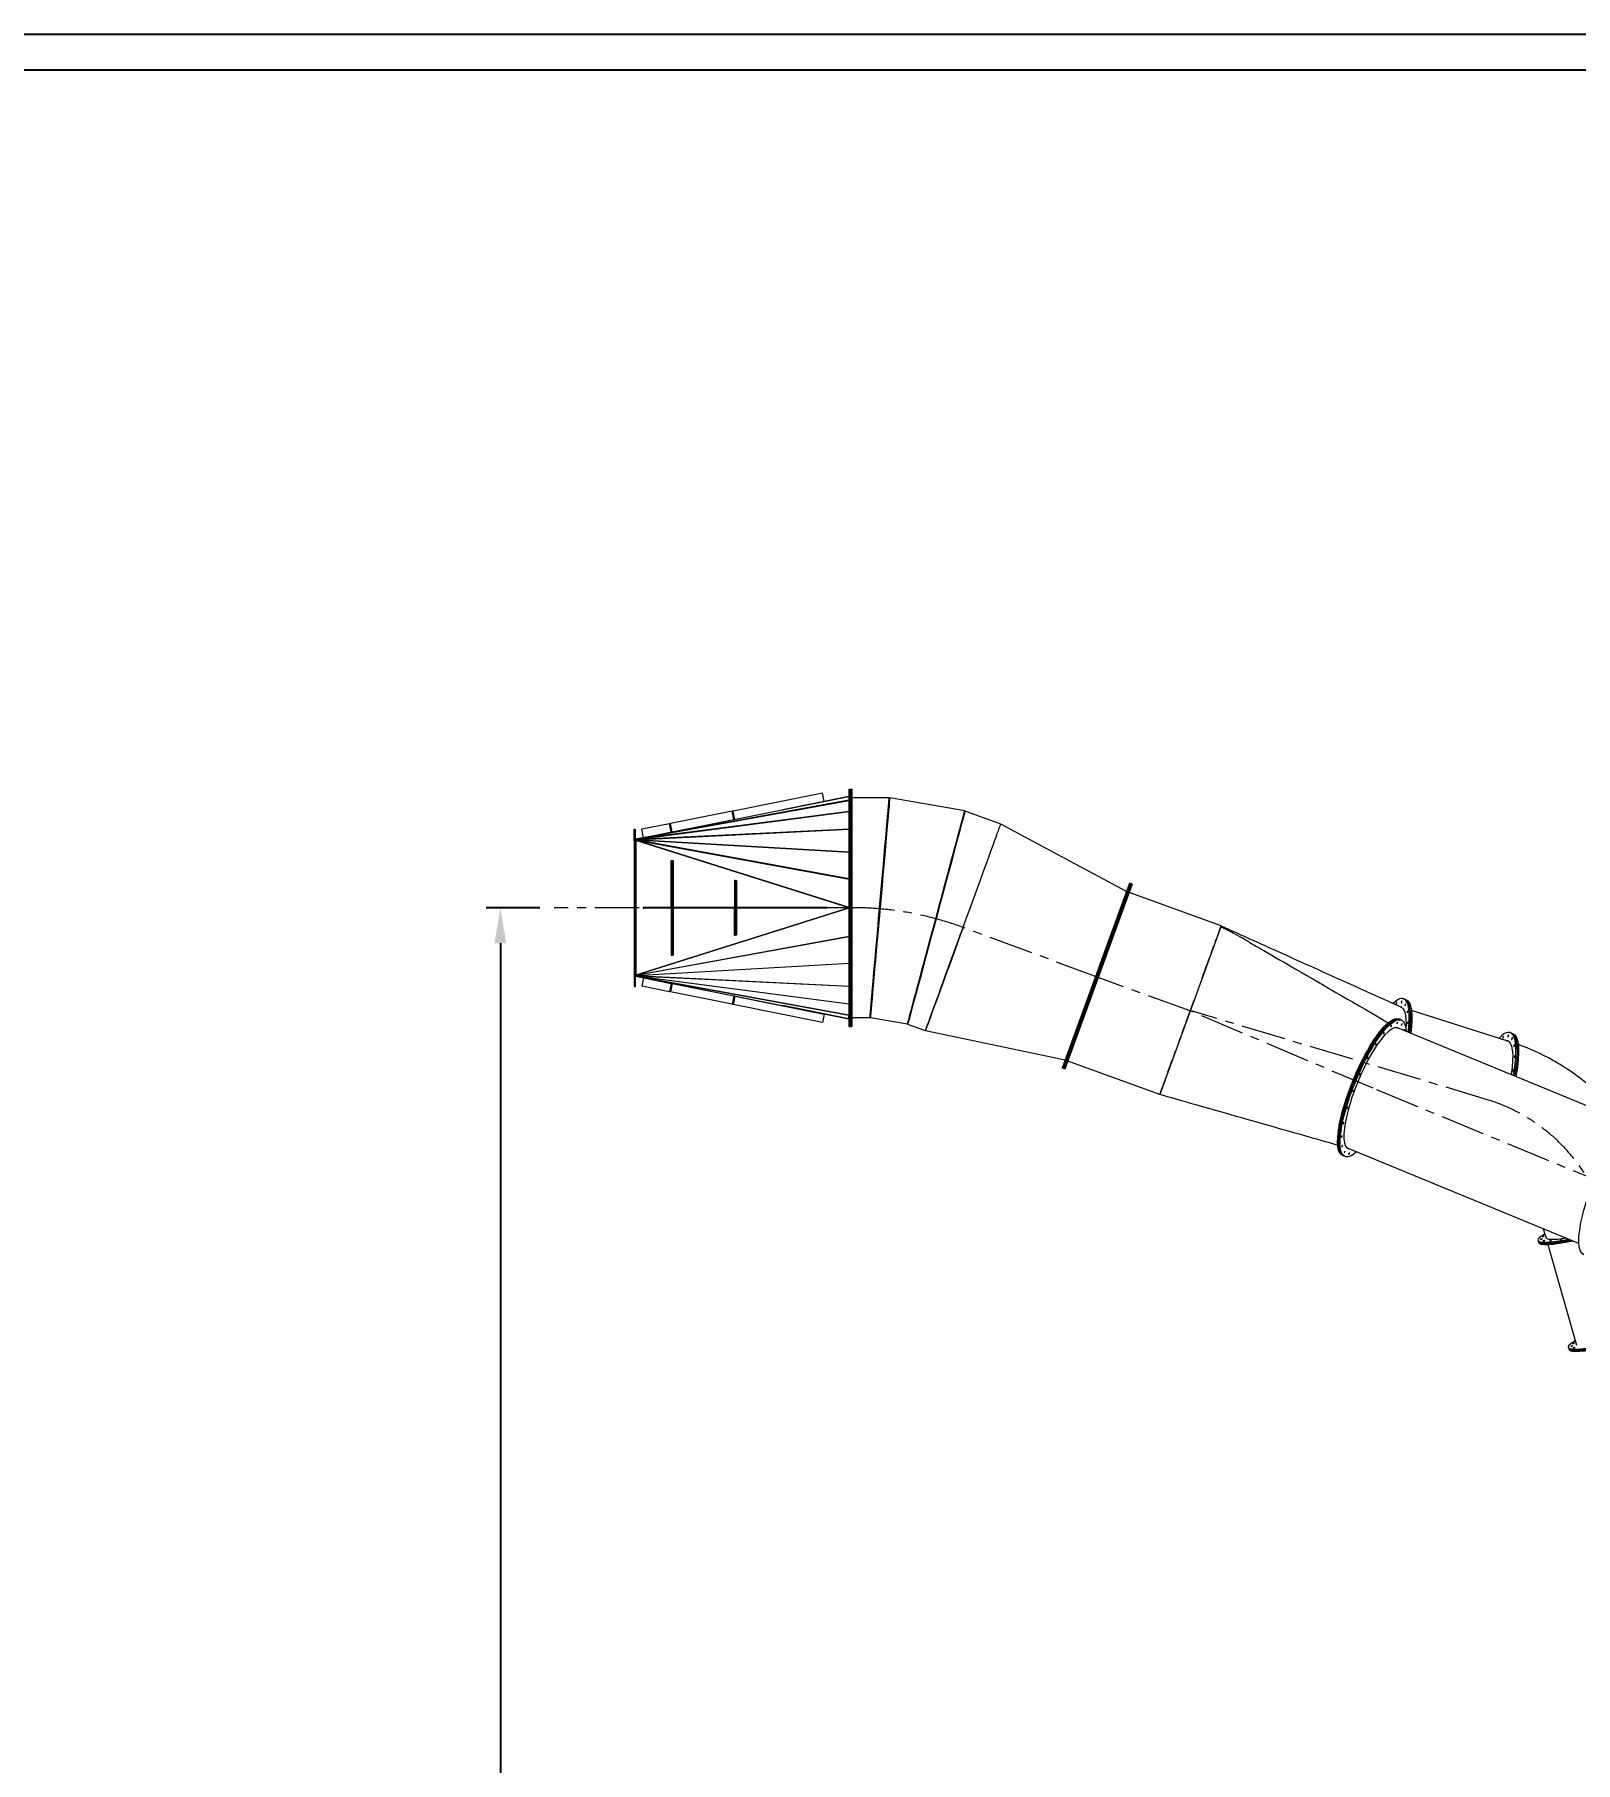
# Model space of a CAD drawing. Header units: inches. Extents: x -350577 to -266477, y -437959 to -377535.
# Drawn here: x -321821 to -310955, y -389721 to -377535 of the extents above; entities that cross this region are included whole.
import ezdxf

# ---------------------------------------------------------------- set-up
doc = ezdxf.new("R2010")
doc.units = ezdxf.units.IN
doc.header["$MEASUREMENT"] = 0
doc.linetypes.add('CENTER', pattern=[2, 1.25, -0.25, 0.25, -0.25])
doc.layers.add('CENTER       (itatec)', color=4, linetype='CENTER', lineweight=9)
doc.layers.add('ORGINAL (itatec)', color=3, linetype='Continuous', lineweight=9)
doc.styles.add('Geniso', font='geniso.shx', dxfattribs={"oblique": 15})
doc.dimstyles.new('scale 1b100', dxfattribs={"dimscale": 100, "dimtxt": 3, "dimasz": 2.5, "dimexe": 1, "dimexo": 1, "dimgap": 1, "dimtad": 1, "dimdec": 0, "dimzin": 0, "dimdsep": 46, "dimtxsty": 'Geniso', "dimcen": 0, "dimclrd": 1, "dimclre": 1, "dimclrt": 7, "dimadec": 0, "dimazin": 0, "dimtfac": 1, "dimtdec": 0, "dimtmove": 0, "dimatfit": 3, "dimfxl": 0.75, "dimtolj": 1, "dimtzin": 0, "dimarcsym": 0})

# ---------------------------------------------------------------- blocks, each defined once
blk = doc.blocks.new('*D18')
at = {"layer": 'Defpoints', "color": 0, "transparency": 16777216}
for p in [(-318157, -383693), (-318536, -400431), (-312679, -400431)]:
    blk.add_point(p, dxfattribs=at)
at = {"layer": 'ORGINAL (itatec)', "color": 1, "lineweight": -2, "transparency": 16777216}
for p, q in [((-318257, -383693), (-318636, -383693)), ((-318536, -383943), (-318536, -400181)), ((-312779, -400431), (-318636, -400431))]:
    blk.add_line(p, q, dxfattribs=at)
at = {"layer": 'ORGINAL (itatec)', "color": 1, "transparency": 16777216}
for points in [[(-318578, -383943), (-318495, -383943), (-318536, -383693)], [(-318578, -400181), (-318495, -400181), (-318536, -400431)]]:
    blk.add_solid(points, dxfattribs=at)
at = {"layer": 'ORGINAL (itatec)', "color": 7, "transparency": 16777216, "insert": (-318786, -392062), "char_height": 300, "attachment_point": 5, "rotation": 90, "style": 'Geniso'}
blk.add_mtext('\\A1;16738', dxfattribs=at)

msp = doc.modelspace()

# ---------------------------------------------------------------- linework, layer by layer
for points in [[(-350576.7, -436934.7), (-266476.7, -436934.7), (-266476.7, -377534.7), (-350576.7, -377534.7)], [(-350326.7, -436684.7), (-266726.7, -436684.7), (-266726.7, -377784.7), (-350326.7, -377784.7)]]:
    msp.add_lwpolyline(points, close=True)
at = {"layer": 'CENTER       (itatec)', "ltscale": 250}
for points in [[(-299529.3, -398923.5), (-299529.3, -397119.5, 0.2378322), (-299867.8, -396448), (-307146.9, -390997.8, -0.0811614), (-307581.7, -390545.9), (-307748.7, -390241.5), (-309962.5, -386224.2, 0.2063834), (-310679.8, -385667.4), (-312381.5, -384966.5), (-313671.4, -384420.8), (-314320.2, -384184.7), (-315273.1, -383832.1, 0.0895716), (-316057.1, -383693), (-318157.1, -383693)], [(-304979.7, -397738.8), (-304979.7, -396671.6, 0.1735629), (-305126.8, -396260.4), (-307539.7, -393491.5, -0.0717763), (-307615, -393374.9), (-308231, -392068.1), (-309404, -390275.3, -0.1001444), (-309725.5, -389470), (-310519.6, -386675.4), (-310739.3, -385902.4, 0.2520975), (-311567.9, -385049.3), (-313670.7, -384418.7)]]:
    msp.add_lwpolyline(points, format="xyb", dxfattribs=at)
at = {"layer": 'ORGINAL (itatec)', "extrusion": (0, 1, 0)}
for p, q in [((-316264.2, -382885.1), (-316895.7, -383011.4)), ((-316252.4, -382943.9), (-316264.2, -382885.1)), ((-316264.2, -382885.1), (-316264.2, -382885.1)), ((-316252.4, -382943.9), (-316264.2, -382885.1)), ((-316076.7, -382856), (-316068.7, -382856)), ((-316064.7, -382856), (-316056.7, -382856)), ((-317583.1, -383209.9), (-316078, -382909.1)), ((-316078, -382935.5), (-317583.1, -383209.9)), ((-317582.8, -383210.6), (-316076.8, -382936)), ((-316076.8, -383013.6), (-317582.8, -383210.6)), ((-317582, -383211.7), (-316076.7, -383014.8)), ((-316902.1, -383012.7), (-317336.9, -383099.7)), ((-316896.2, -383011.5), (-316902.1, -383012.7)), ((-316890.3, -383071.5), (-316902.1, -383012.7)), ((-316895.7, -383011.4), (-316896.2, -383011.5)), ((-316884.4, -383070.3), (-316896.2, -383011.5)), ((-316883.9, -383070.2), (-316895.7, -383011.4)), ((-316078.7, -382909.1), (-316544.8, -383002.4)), ((-316078.6, -382909.2), (-316078.7, -382909.1)), ((-316077.1, -382917), (-316078, -382909.1)), ((-316078, -382909.1), (-316078, -382935.5)), ((-316077.9, -382936.2), (-316078, -382935.5)), ((-316077.1, -382917), (-316077.1, -382936.1)), ((-316076.9, -383014.8), (-316076.8, -383013.6)), ((-316076.8, -382936), (-316076.8, -383013.6)), ((-315793.8, -382917), (-316056.7, -382917)), ((-315261.5, -383010.8), (-315790.2, -382917.3)), ((-315007.4, -383103.3), (-315259.6, -383011.3)), ((-317593.1, -383138), (-317583.1, -383138)), ((-317593.1, -383218), (-317593.1, -383138)), ((-317583.1, -383218), (-317583.1, -383138)), ((-316076.8, -383138), (-317582, -383211.7)), ((-317581.5, -383213.2), (-316076.8, -383139.5)), ((-317343.6, -383101), (-317538.9, -383140.1)), ((-317527.2, -383198.7), (-317538.9, -383140.1)), ((-317337.8, -383099.9), (-317343.6, -383101)), ((-317331.9, -383159.7), (-317343.6, -383101)), ((-317336.9, -383099.7), (-317337.8, -383099.9)), ((-317326, -383158.5), (-317337.8, -383099.9)), ((-317325.2, -383158.4), (-317336.9, -383099.7)), ((-314120.5, -383577.6), (-315007.4, -383103.3)), ((-317593.1, -383218), (-317583.1, -383218)), ((-317593.1, -383218), (-317593.1, -384168)), ((-317593.1, -383218), (-317583.1, -383218)), ((-317583.1, -383218), (-317582.8, -383210.6)), ((-317583.1, -383218), (-317582, -383211.7)), ((-317583.1, -383218), (-317581.5, -383213.2)), ((-317583.1, -383218), (-317581.4, -383215)), ((-317583.1, -383218), (-317581.7, -383217)), ((-317583.1, -384168), (-317583.1, -383218)), ((-317583.1, -383218), (-317583.1, -383218)), ((-317583.1, -383218), (-317582, -383218)), ((-317582, -383218), (-317582, -384168)), ((-316077.1, -383693), (-317582, -383218)), ((-317581.7, -383217), (-316077, -383490.9)), ((-316077.1, -383691.5), (-317581.7, -383217)), ((-316076.9, -383300.1), (-317581.5, -383213.2)), ((-317581.4, -383215), (-316076.9, -383301.9)), ((-316077, -383488.9), (-317581.4, -383215)), ((-317331.5, -383360.7), (-317323.5, -383360.7)), ((-317331.4, -383690.7), (-317331.5, -383360.7)), ((-317331.5, -383360.7), (-317325.6, -383360.7)), ((-317325.6, -383360.7), (-317317.5, -383360.7)), ((-317323.3, -383690.7), (-317323.5, -383360.7)), ((-317323.5, -383360.7), (-317317.5, -383360.7)), ((-317317.5, -383360.7), (-317317.4, -383690.7)), ((-316885.6, -383500.4), (-316877.5, -383500.4)), ((-316885.6, -383500.4), (-316885.4, -383690.4)), ((-316879.6, -383500.4), (-316885.6, -383500.4)), ((-316879.6, -383500.4), (-316871.5, -383500.4)), ((-316877.4, -383690.4), (-316877.5, -383500.4)), ((-316877.5, -383500.4), (-316871.5, -383500.4)), ((-316871.5, -383500.4), (-316871.4, -383690.4)), ((-314099.8, -383520.8), (-314574.6, -384825.1)), ((-314092.3, -383523.6), (-314567, -384827.9)), ((-314088.6, -383524.9), (-314563.3, -384829.2)), ((-314081, -383527.7), (-314555.8, -384832)), ((-313453.2, -383821.1), (-314101.9, -383585)), ((-314092.3, -383523.6), (-314099.8, -383520.8)), ((-314081, -383527.7), (-314088.6, -383524.9)), ((-317582, -384168), (-316077.1, -383693)), ((-316077.1, -383694.4), (-317581.7, -384169)), ((-317331.4, -383690.7), (-317529.6, -383690.8)), ((-317529.6, -383690.8), (-317521.5, -383690.8)), ((-317529.6, -383690.8), (-317529.6, -383696.8)), ((-317529.6, -383696.8), (-317521.5, -383696.8)), ((-317521.5, -383690.8), (-316233.3, -383690.1)), ((-317521.5, -383696.8), (-317521.5, -383690.8)), ((-316233.3, -383696.1), (-317521.5, -383696.8)), ((-317331.4, -383690.7), (-317323.3, -383690.7)), ((-317331.4, -383696.7), (-317331.2, -384026.7)), ((-317317.4, -383690.7), (-317323.3, -383690.7)), ((-317323.1, -384026.7), (-317323.3, -383696.7)), ((-317323.3, -383696.7), (-317323.3, -383696.7)), ((-317323.3, -383696.7), (-317317.4, -383696.7)), ((-316885.4, -383690.4), (-317317.4, -383690.7)), ((-317317.4, -383696.7), (-317317.2, -384026.7)), ((-317317.4, -383696.7), (-317317.4, -383696.7)), ((-316885.4, -383690.4), (-316877.4, -383690.4)), ((-316885.3, -383886.4), (-316885.4, -383696.4)), ((-316871.4, -383690.4), (-316877.4, -383690.4)), ((-316877.3, -383886.4), (-316877.4, -383696.4)), ((-316877.4, -383696.4), (-316877.4, -383696.4)), ((-316877.4, -383696.4), (-316871.4, -383696.4)), ((-316241.3, -383690.1), (-316871.4, -383690.4)), ((-316871.4, -383696.4), (-316871.4, -383696.4)), ((-316871.4, -383696.4), (-316871.3, -383886.4)), ((-316241.3, -383690.1), (-316233.3, -383690.1)), ((-316233.3, -383690.1), (-316233.3, -383696.1)), ((-316077.1, -383693), (-316077.1, -383693)), ((-316077.1, -383693), (-316077.1, -383693)), ((-316077.1, -383693), (-316077.1, -383693)), ((-316077.1, -383693), (-316077.1, -383693)), ((-315538.5, -384561.5), (-315273.1, -383832.3)), ((-315273.1, -383832.3), (-315273.1, -383832.1)), ((-313455.2, -383826.7), (-313886.2, -385010.8)), ((-313477.7, -383888.4), (-313457, -383831.8)), ((-313456.9, -383831.4), (-313454.5, -383824.7)), ((-313453.2, -383821.1), (-313455.2, -383826.7)), ((-313454.3, -383824.3), (-313453.2, -383821.1)), ((-317581.7, -384169), (-316077.2, -383895.1)), ((-316077.2, -383897.1), (-317581.4, -384171)), ((-316885.3, -383886.4), (-316877.3, -383886.4)), ((-316871.3, -383886.4), (-316877.3, -383886.4)), ((-313521.7, -384009.4), (-313504.4, -383961.9)), ((-313494.4, -383934.3), (-313487.6, -383915.7)), ((-316077.3, -384085.9), (-317581.5, -384172.8)), ((-317581.4, -384171), (-316077.3, -384084.1)), ((-317331.2, -384026.7), (-317323.1, -384026.7)), ((-317317.2, -384026.7), (-317323.1, -384026.7)), ((-313586.3, -384187), (-313535.2, -384046.5)), ((-317593.1, -384168), (-317583.1, -384168)), ((-317593.1, -384168), (-317583.1, -384168)), ((-317593.1, -384168), (-317593.1, -384248)), ((-317583.1, -384248), (-317583.1, -384168)), ((-317583.1, -384168), (-317582.8, -384175.4)), ((-317583.1, -384168), (-317582, -384174.3)), ((-317583.1, -384168), (-317581.4, -384171)), ((-317583.1, -384168), (-317581.5, -384172.8)), ((-317583.1, -384168), (-317581.7, -384169)), ((-317583.1, -384168), (-317582, -384168)), ((-316078, -384450.4), (-317583.1, -384176)), ((-317583.1, -384176), (-316078, -384476.9)), ((-317582.8, -384175.4), (-316077.5, -384449.8)), ((-316077.4, -384372.3), (-317582.8, -384175.4)), ((-317582, -384174.3), (-316077.4, -384371.1)), ((-316077.4, -384247.9), (-317582, -384174.3)), ((-317581.5, -384172.8), (-316077.4, -384246.4)), ((-317527.2, -384187.6), (-317538.9, -384246.5)), ((-317527.2, -384187.6), (-317331.9, -384226.7)), ((-317331.9, -384226.7), (-317343.6, -384285.5)), ((-317326, -384227.9), (-317337.8, -384286.7)), ((-317325.2, -384228), (-317336.9, -384286.9)), ((-317326, -384227.9), (-317331.9, -384226.7)), ((-317325.2, -384228), (-317326, -384227.9)), ((-317325.2, -384228), (-316890.3, -384315)), ((-317593.1, -384248), (-317583.1, -384248)), ((-317343.6, -384285.5), (-317538.9, -384246.5)), ((-317337.8, -384286.7), (-317343.6, -384285.5)), ((-317336.9, -384286.9), (-317337.8, -384286.7)), ((-316902.1, -384373.9), (-317336.9, -384286.9)), ((-316890.3, -384315), (-316902.1, -384373.9)), ((-316884.4, -384316.2), (-316896.2, -384375.1)), ((-316883.9, -384316.3), (-316895.7, -384375.2)), ((-316884.4, -384316.2), (-316890.3, -384315)), ((-316883.9, -384316.3), (-316884.4, -384316.2)), ((-316883.9, -384316.3), (-316252.4, -384442.7)), ((-313699.1, -384496.7), (-313643.8, -384344.8)), ((-312169.1, -384334.4), (-312161.7, -384336.8)), ((-312158, -384337.9), (-312150.7, -384340.3)), ((-316896.2, -384375.1), (-316902.1, -384373.9)), ((-316895.7, -384375.2), (-316896.2, -384375.1)), ((-316264.2, -384501.5), (-316895.7, -384375.2)), ((-316078.7, -384476.8), (-316544.8, -384383.6)), ((-316252.4, -384442.7), (-316264.2, -384501.5)), ((-316252.4, -384442.7), (-316264.2, -384501.5)), ((-316252.4, -384442.7), (-316252.4, -384442.7)), ((-316078.6, -384476.7), (-316078.7, -384476.8)), ((-316077.9, -384449.7), (-316078, -384450.4)), ((-316078, -384476.9), (-316078, -384450.4)), ((-316077.5, -384472.4), (-316078, -384476.9)), ((-315929.5, -384469), (-316057.5, -384469)), ((-315665.5, -384515.4), (-315926.8, -384469.2)), ((-312194, -384480.8), (-312201.2, -384477.8)), ((-312183.3, -384485.2), (-312190.5, -384482.2)), ((-311431.5, -384633), (-312111, -384416.9)), ((-316264.2, -384501.5), (-316264.2, -384501.5)), ((-316077.5, -384530), (-316069.5, -384530)), ((-316065.5, -384530), (-316057.5, -384530)), ((-315538.9, -384561.4), (-315663.6, -384515.9)), ((-314553.9, -384768.3), (-315538.5, -384561.5)), ((-313727.2, -384574.1), (-313705.3, -384514)), ((-310580.5, -385211.3), (-312208.7, -384540.7)), ((-311416.7, -384573.7), (-311409.3, -384576.1)), ((-311405.6, -384577.2), (-311398.2, -384579.6)), ((-313790.1, -384746.9), (-313774.2, -384703)), ((-313759.9, -384663.9), (-313739.5, -384607.8)), ((-314567, -384827.9), (-314574.6, -384825.1)), ((-314555.8, -384832), (-314563.3, -384829.2)), ((-313886.2, -385010.8), (-314534.9, -384774.6)), ((-313828.7, -384852.8), (-313798.1, -384768.8)), ((-313886.2, -385010.8), (-313841.8, -384889)), ((-313833.9, -384867.3), (-313831.8, -384861.5)), ((-312590.5, -385443.3), (-312597.6, -385440.4)), ((-312579.8, -385447.7), (-312586.9, -385444.8)), ((-310930.5, -386061.1), (-312561.6, -385389.3)), ((-311219.3, -386038.8), (-311217.1, -386046.5)), ((-311216.1, -386050.3), (-311213.9, -386057.9)), ((-310945.4, -386779.7), (-311146.9, -386070.3)), ((-311005.1, -386792.8), (-311002.9, -386800.4)), ((-311001.8, -386804.2), (-310999.6, -386811.8))]:
    msp.add_line(p, q, dxfattribs=at)
at = {"layer": 'ORGINAL (itatec)', "extrusion": (0, 0, -1)}
for centre, major_axis, ratio, start_param, end_param in [((-316077.1, -383693), (-0.4, -837), 0, 0.0000002, 3.1415928), ((-316065.1, -383693), (-0.4, -837), 0, 0.0000002, 3.1415928), ((-315861.7, -383693), (67.2, 768), 0, -3.1415923, 3.141593), ((-315463.5, -383763.1), (202, 752.3), 0.0000001, -3.1415923, 0), ((-315273.1, -383832.3), (-265.8, -729.1), 0.0000001, -1.5705434, 3.1535086), ((-312217.3, -384367.6), (-2.12, -6.67), 0.2552981, -4.4894094, 1.7937759), ((-312181.3, -384357.2), (-2.12, -6.67), 0.2552981, -4.4894094, 1.7937759), ((-312313, -384812.3), (151.2, 475.5), 0.2552981, 0, 0.9674761), ((-312301.9, -384815.8), (151.2, 475.5), 0.2552981, 0, 0.9698516), ((-312399.4, -384959.1), (-198.2, -481.3), 0.2553962, 0, 3.1415927), ((-312388.7, -384963.5), (-198.2, -481.3), 0.2553962, 0, 3.1415927), ((-312381.5, -384966.5), (-198.2, -481.3), 0.2553962, -0.4890077, 3.6306004), ((-312392.3, -384962), (-198.2, -481.3), 0.2553962, -0.0145467, 3.1561393), ((-312320.3, -384809.9), (133.1, 418.4), 0.2552981, -0.0204845, 0.8010567), ((-312309.3, -384813.5), (133.1, 418.4), 0.2552981, -0.0633834, -0.0517843), ((-312154.7, -384377.5), (-2.12, -6.67), 0.2552981, -4.4894094, 1.7937759), ((-312139.5, -384427.4), (-2.12, -6.67), 0.2552981, -4.4894094, 1.7937759), ((-312306.3, -384577.4), (2.67, 6.47), 0.2553962, -4.0735038, 2.2096815), ((-312254.8, -384526.8), (2.67, 6.47), 0.2553962, -4.0735038, 2.2096815), ((-312385.1, -384965), (176.6, 424.2), 0.2537837, -0.1072826, -0.0009325), ((-312211.9, -384506.2), (2.67, 6.47), 0.2553962, -4.0735038, 2.2096815), ((-312395.8, -384960.6), (176.6, 424.2), 0.2537837, 0.0398742, 0.0487183), ((-312180.6, -384516.9), (2.67, 6.47), 0.2553962, -4.0735038, 2.2096815), ((-312163, -384558.2), (2.67, 6.47), 0.2553962, -1.7416078, 1.7416078), ((-312136.6, -384503.3), (-2.12, -6.67), 0.2552981, -4.4894094, 1.7937759), ((-311464.8, -384606.9), (-2.12, -6.67), 0.2552981, -4.4894094, 1.7937759), ((-311428.8, -384596.5), (-2.12, -6.67), 0.2552981, -4.4894094, 1.7937759), ((-311560.5, -385051.6), (151.2, 475.5), 0.2552981, 0, 1.1213641), ((-311549.5, -385055.1), (151.2, 475.5), 0.2552981, 0, 1.1235269), ((-312362.9, -384654.6), (2.67, 6.47), 0.2553962, -4.0735038, 2.2096815), ((-311567.9, -385049.3), (133.1, 418.4), 0.2552981, -0.0675095, 1.0487905), ((-311556.8, -385052.8), (133.1, 418.4), 0.2552981, -0.0675271, -0.0517843), ((-311402.3, -384616.8), (-2.12, -6.67), 0.2552981, -4.4894094, 1.7937759), ((-311387, -384666.7), (-2.12, -6.67), 0.2552981, -4.4894094, 1.7937759), ((-312420.8, -384752.9), (2.67, 6.47), 0.2553962, -4.0735038, 2.2096815), ((-311393.7, -384839.4), (-2.12, -6.67), 0.2552981, -4.4894094, 1.7937759), ((-311384.1, -384742.6), (-2.12, -6.67), 0.2552981, -4.4894094, 1.7937759), ((-312476.1, -384865.9), (2.67, 6.47), 0.2553962, -4.0735038, 2.2096815), ((-312524.8, -384985.7), (2.67, 6.47), 0.2553962, -4.0735038, 2.2096815), ((-312590.4, -385213.2), (2.67, 6.47), 0.2553962, -4.0735038, 2.2096815), ((-312563.9, -385104.1), (2.67, 6.47), 0.2553962, -4.0735038, 2.2096815), ((-310697.7, -385660), (-198.2, -481.3), 0.2553962, 0, 3.1415927), ((-312602.8, -385305.5), (2.67, 6.47), 0.2553962, -4.0735038, 2.2096815), ((-312600.1, -385374.7), (2.67, 6.47), 0.2553962, -4.0735038, 2.2096815), ((-312582.5, -385416), (2.67, 6.47), 0.2553962, -4.0735038, 2.2096815), ((-312385.1, -384965), (-176.6, -424.2), 0.2537837, -0.0009325, 0.0231736), ((-312551.1, -385426.7), (2.67, 6.47), 0.2553962, -4.0735038, 2.2096815), ((-312508.3, -385406.1), (-2.67, -6.47), 0.2553962, -0.8286603, 0.8286603), ((-310737.1, -385910.1), (-480, -136.4), 0.1265047, -0.9798892, 0), ((-310733.9, -385921.5), (-480, -136.4), 0.1265047, -1.0199857, 0), ((-311195.5, -386030.9), (-6.73, -1.91), 0.1265047, -4.6946926, 1.5884927), ((-311182.1, -386011), (-6.73, -1.91), 0.1265047, -4.6946926, 1.5884927), ((-311177.8, -386042.1), (-6.73, -1.91), 0.1265047, -4.6946926, 1.5884927), ((-310739.3, -385902.4), (-422.3, -120), 0.1265047, -0.8068371, 0.0663563), ((-311130.2, -386043.7), (-6.73, -1.91), 0.1265047, -4.6946926, 1.5884927), ((-311056, -386035.7), (-6.73, -1.91), 0.1265047, -4.6946926, 1.5884927), ((-311052.7, -386047.2), (-6.73, -1.91), 0.1265047, -1.993892, 0.3675129), ((-310522.9, -386664), (-480, -136.4), 0.1265047, -2.1254429, 0), ((-310519.6, -386675.4), (-480, -136.4), 0.1265047, -2.1318681, 0), ((-310981.2, -386784.9), (-6.73, -1.91), 0.1265047, -4.6946926, 1.5884927), ((-310967.8, -386765), (-6.73, -1.91), 0.1265047, -4.6946926, 1.5884927), ((-310963.5, -386796), (-6.73, -1.91), 0.1265047, -4.6946926, 1.5884927)]:
    msp.add_ellipse(centre, major_axis=major_axis, ratio=ratio, start_param=start_param, end_param=end_param, dxfattribs=at)
at = {"layer": 'ORGINAL (itatec)'}
for centre, major_axis, ratio, start_param, end_param in [((-316069.1, -383693), (0.4, 837), 0, -0.0000005, 3.1415921), ((-316057.1, -383693), (0.4, 837), 0, -0.0000005, 3.1415921), ((-315861.7, -383693), (67.9, 776), 0, -3.141593, 3.1415923), ((-315858.5, -383693.3), (68.3, 776), 0, 0, 3.1415923), ((-315461.6, -383763.6), (202, 752.3), 0.0000001, 0, 3.1415923), ((-315463.5, -383763.1), (199.9, 744.6), 0.0000001, -3.141593, 3.1415923), ((-315273.1, -383832.3), (-263, -721.6), 0.0000001, -1.5710492, 1.5705434), ((-312320.3, -384809.9), (151.2, 475.5), 0.2552981, -0.9658902, 0.4681229), ((-312309.3, -384813.5), (151.2, 475.5), 0.2552981, -0.9682684, 0.0151797), ((-312313, -384812.3), (133.1, 418.4), 0.2552981, 0.0345143, 0.0516356), ((-312316.7, -384811.1), (132.8, 417.4), 0.2552981, -0.0488136, -0.0296581), ((-312381.5, -384966.5), (175.4, 425.8), 0.2553962, -0.0660098, 3.2076024), ((-312392.3, -384962), (175.4, 425.8), 0.2553962, -0.0671298, -0.0493442), ((-312388.7, -384963.5), (175.4, 425.8), 0.2553962, -0.0660098, -0.0328887), ((-311567.9, -385049.3), (151.2, 475.5), 0.2552981, -1.1199209, 0.4996391), ((-311556.8, -385052.8), (151.2, 475.5), 0.2552981, -1.1220853, 0.0151797), ((-311560.5, -385051.6), (133.1, 418.4), 0.2552981, 0.0345143, 0.0675095), ((-311564.2, -385050.4), (132.8, 417.4), 0.2552981, -0.0488136, 0), ((-312392.3, -384962), (-175.4, -425.8), 0.2553962, 0.0493442, 0.0660098), ((-312388.7, -384963.5), (-175.4, -425.8), 0.2553962, 0.0328887, 0.0660098), ((-310739.3, -385902.4), (-480, -136.4), 0.1265047, -0.4968204, 0.9523083), ((-310736.1, -385913.9), (-480, -136.4), 0.1265047, -0.0314334, 0.9934159), ((-310525.1, -386656.4), (-480, -136.4), 0.1265047, -0.4996391, 2.1211727), ((-310521.8, -386667.8), (-480, -136.4), 0.1265047, -0.0314334, 2.1275819)]:
    msp.add_ellipse(centre, major_axis=major_axis, ratio=ratio, start_param=start_param, end_param=end_param, dxfattribs=at)
for points, knots in [([(-313364.2, -383874.7), (-313369.8, -383871.6), (-313375.4, -383868.6), (-313381, -383865.6), (-313394, -383858.6), (-313407.1, -383851.7), (-313420.2, -383844.8), (-313426.8, -383841.4), (-313433.3, -383837.9), (-313439.9, -383834.5), (-313441.6, -383833.7), (-313443.2, -383832.8), (-313444.8, -383832), (-313445.5, -383831.7), (-313446.2, -383831.3), (-313446.8, -383831), (-313447.3, -383830.7), (-313447.9, -383830.4), (-313448.4, -383830.2), (-313448.8, -383830), (-313449.2, -383829.8), (-313449.6, -383829.6), (-313452.7, -383827.9), (-313455, -383826.8), (-313455.2, -383826.7), (-313455.2, -383826.7), (-313455.2, -383826.7), (-313455.2, -383826.7)], [144.544832, 144.544832, 144.544832, 144.544832, 145.2953633, 145.2953633, 145.2953633, 147.0532017, 147.0532017, 147.0532017, 147.9321209, 147.9321209, 147.9321209, 148.1518507, 148.1518507, 148.1518507, 148.2397553, 148.2397553, 148.2397553, 148.3100178, 148.3100178, 148.3100178, 148.3643491, 148.3643491, 148.3643491, 148.8110401, 148.8110401, 148.8110401, 148.8275074, 148.8275074, 148.8275074, 148.8275074]), ([(-313455.2, -383826.7), (-313455.2, -383826.7), (-313455.2, -383826.7), (-313455.2, -383826.7), (-313455, -383826.7), (-313454.2, -383827.2), (-313452.9, -383827.9), (-313452.1, -383828.3), (-313451.2, -383828.7), (-313450.1, -383829.3), (-313449.7, -383829.5), (-313449.3, -383829.7), (-313448.9, -383829.9), (-313436.1, -383836.5), (-313423.4, -383843.1), (-313410.7, -383849.8)], [-0.0256781, -0.0256781, -0.0256781, -0.0256781, 0, 0, 0, 0.4160424, 0.4160424, 0.4160424, 0.6620243, 0.6620243, 0.6620243, 0.7567264, 0.7567264, 0.7567264, 3.650729, 3.650729, 3.650729, 3.650729]), ([(-313453.2, -383821.1), (-313450.4, -383822.4), (-313447.5, -383823.6), (-313436.3, -383828.7), (-313427.9, -383832.5), (-313394.2, -383847.7), (-313368.9, -383859.1), (-313267.7, -383904.7), (-313191.9, -383939), (-312888.4, -384075.8), (-312660.8, -384178.5), (-312349.1, -384319), (-312264.9, -384357), (-312180.8, -384394.9)], [0, 0, 0, 0, 10, 10, 40, 40, 130, 130, 400.0000007, 400.0000007, 1210.000033, 1210.000033, 1509.3318746, 1509.3318746, 1509.3318746, 1509.3318746]), ([(-313259.2, -383933.5), (-313273.7, -383925.1), (-313288.3, -383916.8), (-313302.9, -383908.6), (-313323, -383897.2), (-313343.2, -383886.1), (-313363.4, -383875.1)], [139.7927652, 139.7927652, 139.7927652, 139.7927652, 141.7796864, 141.7796864, 141.7796864, 144.5094799, 144.5094799, 144.5094799, 144.5094799]), ([(-313259.2, -383933.5), (-313256.5, -383935.1), (-313253.7, -383936.7), (-313242.8, -383943.1), (-313234.6, -383947.8), (-313201.7, -383966.9), (-313177.1, -383981.1), (-313078.6, -384038.3), (-313004.7, -384081.1), (-312712.1, -384250.6), (-312493.4, -384377.3), (-312274.7, -384504)], [0, 0, 0, 0, 10, 10, 40, 40, 130, 130, 400.0000011, 400.0000011, 1198.6784648, 1198.6784648, 1198.6784648, 1198.6784648]), ([(-310616.6, -385196.5), (-310684.8, -385109.5), (-310761.5, -385029.2), (-310929.3, -384885.4), (-311020.4, -384821.8), (-311194.2, -384724.8), (-311275.1, -384687.8), (-311358.4, -384657.6)], [5.40100257, 5.40100257, 5.40100257, 5.40100257, 5.59555646, 5.59555646, 5.79041513, 5.79041513, 5.94673324, 5.94673324, 5.94673324, 5.94673324]), ([(-312631.6, -385368.1), (-312650.1, -385362.9), (-312668.7, -385357.6), (-312769, -385329), (-312850.8, -385305.7), (-313177.9, -385212.5), (-313423.2, -385142.6), (-313741, -385052.1), (-313813.6, -385031.4), (-313886.2, -385010.8)], [68.7470275, 68.7470275, 68.7470275, 68.7470275, 130.0000001, 130.0000001, 400.0000021, 400.0000021, 1210.0000327, 1210.0000327, 1449.6422541, 1449.6422541, 1449.6422541, 1449.6422541])]:
    msp.add_open_spline(points, degree=3, knots=knots, dxfattribs=at)
for points in [[(-313301.5, -383909.3), (-313301.5, -383909.3), (-313301.5, -383909.3), (-313301.5, -383909.3)], [(-311159.6, -386025.7), (-311166.2, -386002.6), (-311173.7, -385979.8), (-311182.2, -385957.4)]]:
    msp.add_open_spline(points, degree=3, dxfattribs=at)

# ---------------------------------------------------------------- dimensions: what is measured, and where the dimension line sits
dim = msp.add_linear_dim(base=(-318536.2, -400430.8), p1=(-318157.1, -383693), p2=(-312679.5, -400430.8), angle=90, dimstyle='scale 1b100', dxfattribs=at)
dim.commit()
dim.dimension.update_dxf_attribs({"geometry": '*D18', "text_midpoint": (-318786.2, -392061.9)})

doc.saveas('drawing.dxf')
